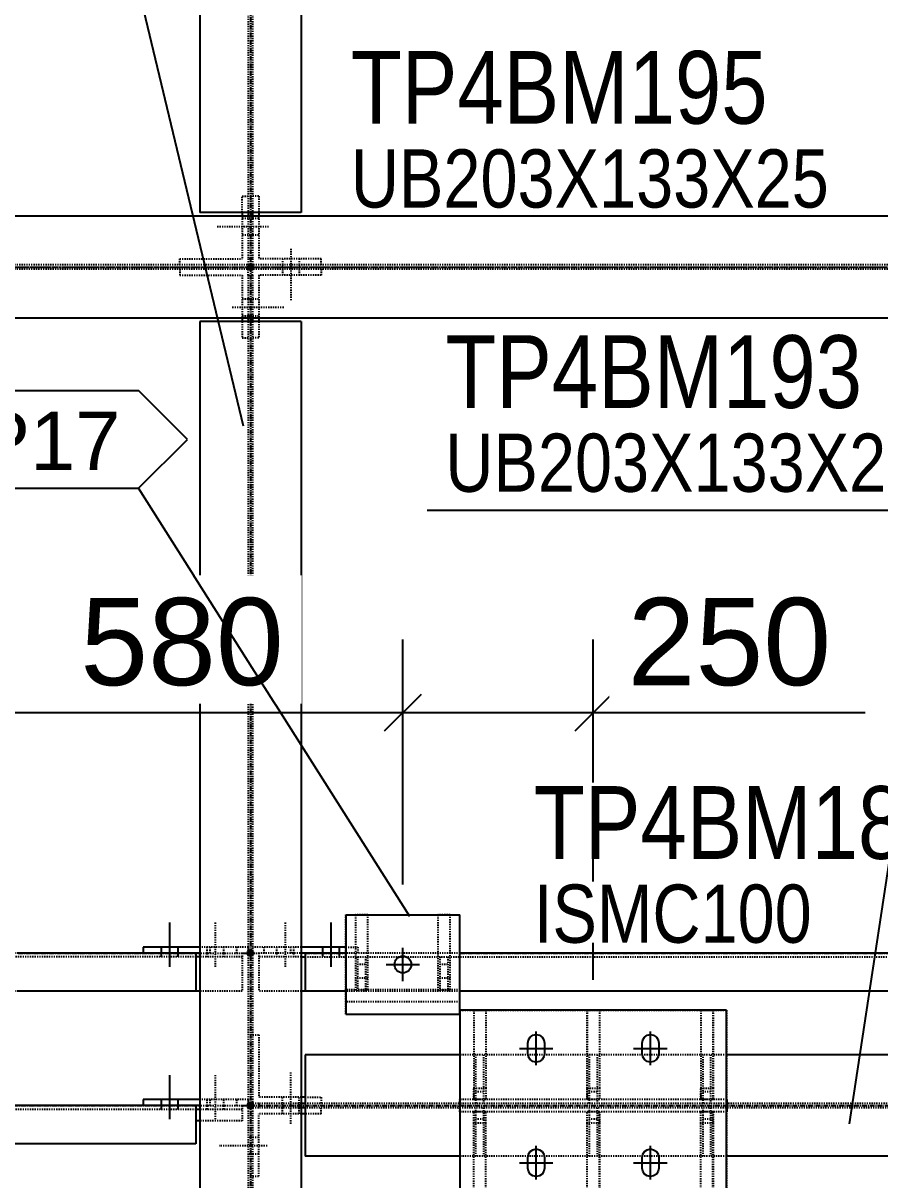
# Model space of a CAD drawing. Header units: millimetres. Extents: x 2102 to 21371, y 12217 to 26594.
# Drawn here: x 17834 to 18958, y 20123 to 21641 of the extents above; entities that cross this region are included whole.
import ezdxf

# ---------------------------------------------------------------- set-up
doc = ezdxf.new("R2010")
doc.units = ezdxf.units.MM
for name, pattern in [('CENTER', [12.7, 7.9375, -1.5875, 1.5875, -1.5875]), ('DXK_LINE_DOT2', [3.9198, 1.9599, -1.9599]), ('DXK_LINE_DOT5', [7.8785, 2.979, -0.9799, 0.9799, -0.9799, 0.9799, -0.9799])]:
    doc.linetypes.add(name, pattern=pattern)
for name, color, linetype in [('1', 7, 'Continuous'), ('2', 7, 'Continuous'), ('4', 7, 'Continuous'), ('6', 7, 'Continuous'), ('7', 7, 'Continuous'), ('8', 7, 'Continuous')]:
    doc.layers.add(name, color=color, linetype=linetype)
doc.styles.add('Arial', font='arial.ttf', dxfattribs={"height": 0.2})
doc.styles.add('Arial Narrow', font='ARIALN.TTF', dxfattribs={"height": 0.2})

# ---------------------------------------------------------------- blocks, each defined once
blk = doc.blocks.new('GridLine-116860372-116906 - 114867')
at = {"layer": '2', "color": 7, "linetype": 'DXK_LINE_DOT5'}
blk.add_line((2535.4, 21320.8), (24512.1, 21320.8), dxfattribs=at)
blk = doc.blocks.new('Part-116860372-114980 - 114867')
at = {"layer": '1', "color": 6, "linetype": 'DXK_LINE_DOT2'}
for p, q in [((23601.4, 21324.4), (20549.8, 21324.4)), ((23601.4, 21317.3), (20549.8, 21317.3))]:
    blk.add_line(p, q, dxfattribs=at)
at = {"layer": '2', "color": 2, "linetype": 'Continuous'}
for p, q in [((23601.4, 21404.1), (20549.8, 21404.1)), ((20549.8, 21237.6), (23601.4, 21237.6))]:
    blk.add_line(p, q, dxfattribs=at)
at = {"layer": '4', "color": 4, "linetype": 'CENTER'}
blk.add_line((20200.6, 21320.8), (23950.6, 21320.8), dxfattribs=at)
blk = doc.blocks.new('Part-116860372-115052 - 114867')
at = {"layer": '4', "linetype": 'Continuous'}
for points in [[(21450.6, 19940.8, -1), (21450.6, 19950.8, -1)], [(22700.6, 19940.8, -1), (22700.6, 19950.8, -1)]]:
    blk.add_hatch(color=4, dxfattribs=at).paths.add_polyline_path(points)
at = {"layer": '1', "color": 6, "linetype": 'DXK_LINE_DOT2'}
for p, q in [((22231.7, 20029.1), (21794.2, 20029.1)), ((21464.1, 19949.4), (21464.1, 19942.3)), ((21533.8, 19949.4), (21464.1, 19949.4)), ((21533.8, 19942.3), (21464.1, 19942.3)), ((22231.7, 19949.4), (21540.1, 19949.4)), ((22611.1, 19942.3), (21540.1, 19942.3)), ((22687, 19949.4), (22231.7, 19949.4)), ((22687, 19942.3), (22617.3, 19942.3)), ((22687, 19949.4), (22687, 19942.3)), ((22231.7, 19862.6), (21794.2, 19862.6))]:
    blk.add_line(p, q, dxfattribs=at)
at = {"layer": '2', "color": 2, "linetype": 'Continuous'}
for p, q in [((21540.1, 20029.1), (21540.1, 19862.6)), ((21794.2, 20029.1), (21540.1, 20029.1)), ((22611.1, 20029.1), (22231.7, 20029.1)), ((22611.1, 20029.1), (22611.1, 19862.6)), ((21540.1, 19949.4), (21533.8, 19949.4)), ((21540.1, 19942.3), (21533.8, 19942.3)), ((22617.3, 19949.4), (22611.1, 19949.4)), ((22617.3, 19942.3), (22611.1, 19942.3)), ((21794.2, 19862.6), (21540.1, 19862.6)), ((22611.1, 19862.6), (22231.7, 19862.6))]:
    blk.add_line(p, q, dxfattribs=at)
at = {"layer": '4', "color": 4, "linetype": 'CENTER'}
blk.add_line((21450.6, 19945.8), (22700.6, 19945.8), dxfattribs=at)
at = {"layer": '4', "color": 4, "linetype": 'Continuous'}
for centre in [(21450.6, 19945.8), (22700.6, 19945.8)]:
    blk.add_circle(centre, 5, dxfattribs=at)
blk = doc.blocks.new('Part-116860372-115046 - 114867')
at = {"layer": '4', "linetype": 'Continuous'}
for points in [[(20200.6, 19940.8, -1), (20200.6, 19950.8, -1)], [(21450.6, 19940.8, -1), (21450.6, 19950.8, -1)]]:
    blk.add_hatch(color=4, dxfattribs=at).paths.add_polyline_path(points)
at = {"layer": '1', "color": 6, "linetype": 'DXK_LINE_DOT2'}
for p, q in [((20363.1, 19945.8), (20216.8, 19945.8)), ((20216.8, 19945.8), (20216.8, 19883.3)), ((20356.8, 19939.6), (20216.8, 19939.6)), ((21361.1, 19939.6), (20363.1, 19939.6)), ((21361.1, 19945.8), (21437, 19945.8)), ((21437, 19939.6), (21367.3, 19939.6)), ((21437, 19945.8), (21437, 19920.8)), ((21361.1, 19920.8), (21361.1, 19883.3)), ((21437, 19920.8), (21367.3, 19920.8)), ((20356.8, 19883.3), (20216.8, 19883.3)), ((21361.1, 19883.3), (21361.1, 19883.3))]:
    blk.add_line(p, q, dxfattribs=at)
at = {"layer": '2', "color": 2, "linetype": 'Continuous'}
for p, q in [((20363.1, 19939.6), (20356.8, 19939.6)), ((21361.1, 19945.8), (20363.1, 19945.8)), ((20363.1, 19945.8), (20363.1, 19883.3)), ((21361.1, 19945.8), (21361.1, 19883.3)), ((21367.3, 19939.6), (21361.1, 19939.6)), ((21367.3, 19920.8), (21361.1, 19920.8)), ((21361.1, 19883.3), (20356.8, 19883.3))]:
    blk.add_line(p, q, dxfattribs=at)
at = {"layer": '4', "color": 4, "linetype": 'CENTER'}
for p, q in [((20200.6, 19945.8), (20216.8, 19945.8)), ((20363.1, 19945.8), (21361.1, 19945.8)), ((21437, 19945.8), (21450.6, 19945.8))]:
    blk.add_line(p, q, dxfattribs=at)
at = {"layer": '4', "color": 4, "linetype": 'Continuous'}
for centre in [(20200.6, 19945.8), (21450.6, 19945.8)]:
    blk.add_circle(centre, 5, dxfattribs=at)
blk = doc.blocks.new('Part-116860372-114977 - 114867')
at = {"layer": '4', "linetype": 'Continuous'}
blk.add_hatch(color=4, dxfattribs=at).paths.add_polyline_path([(21450.6, 21315.8, -1), (21450.6, 21325.8, -1)])
at = {"layer": '1', "color": 6, "linetype": 'DXK_LINE_DOT2'}
for p, q in [((21447, 24981.3), (21447, 21410.3)), ((21454.1, 24981.3), (21454.1, 21410.3)), ((21447, 21404.1), (21447, 21334.4)), ((21454.1, 21404.1), (21454.1, 21334.4)), ((21454.1, 21334.4), (21447, 21334.4))]:
    blk.add_line(p, q, dxfattribs=at)
at = {"layer": '2', "color": 2, "linetype": 'Continuous'}
for p, q in [((21367.3, 24981.3), (21367.3, 21410.3)), ((21533.8, 24981.3), (21533.8, 21410.3)), ((21533.8, 21410.3), (21367.3, 21410.3)), ((21447, 21410.3), (21447, 21404.1)), ((21454.1, 21410.3), (21454.1, 21404.1))]:
    blk.add_line(p, q, dxfattribs=at)
at = {"layer": '4', "color": 4, "linetype": 'CENTER'}
blk.add_line((21450.6, 25070.8), (21450.6, 21320.8), dxfattribs=at)
at = {"layer": '4', "color": 4, "linetype": 'Continuous'}
blk.add_circle((21450.6, 21320.8), 5, dxfattribs=at)
blk = doc.blocks.new('Part-116860372-115370 - 114867')
at = {"layer": '1', "color": 6, "linetype": 'DXK_LINE_DOT2'}
for p, q in [((21464.1, 21436.9), (21454.1, 21436.9)), ((21464.1, 21436.9), (21464.1, 21410.3)), ((21454.1, 21410.3), (21454.1, 21404.1)), ((21464.1, 21404.1), (21464.1, 21334.4)), ((21454.1, 21334.4), (21454.1, 21324.4)), ((21566.6, 21334.4), (21464.1, 21334.4)), ((21566.6, 21324.4), (21566.6, 21334.4))]:
    blk.add_line(p, q, dxfattribs=at)
at = {"layer": '2', "color": 2, "linetype": 'Continuous'}
blk.add_line((21464.1, 21410.3), (21464.1, 21404.1), dxfattribs=at)
blk = doc.blocks.new('Part-116860372-115000 - 114867')
at = {"layer": '4', "linetype": 'Continuous'}
blk.add_hatch(color=4, dxfattribs=at).paths.add_polyline_path([(21450.6, 21315.8, -1), (21450.6, 21325.8, -1)])
at = {"layer": '1', "color": 6, "linetype": 'DXK_LINE_DOT2'}
for p, q in [((21447, 21307.3), (21447, 21237.6)), ((21447, 21307.3), (21454.1, 21307.3)), ((21454.1, 21307.3), (21454.1, 21237.6)), ((21447, 21231.3), (21447, 18918.1)), ((21454.1, 21231.3), (21454.1, 18918.1))]:
    blk.add_line(p, q, dxfattribs=at)
at = {"layer": '2', "color": 2, "linetype": 'Continuous'}
for p, q in [((21367.3, 21231.3), (21367.3, 18911.9)), ((21533.8, 21231.3), (21367.3, 21231.3)), ((21447, 21237.6), (21447, 21231.3)), ((21454.1, 21237.6), (21454.1, 21231.3)), ((21533.8, 21231.3), (21533.8, 18911.9))]:
    blk.add_line(p, q, dxfattribs=at)
at = {"layer": '4', "color": 4, "linetype": 'CENTER'}
blk.add_line((21450.6, 21320.8), (21450.6, 18808.3), dxfattribs=at)
at = {"layer": '4', "color": 4, "linetype": 'Continuous'}
blk.add_circle((21450.6, 21320.8), 5, dxfattribs=at)
blk = doc.blocks.new('Bolt-116860372-115756 - 114867')
at = {"layer": '1', "color": 1, "linetype": 'DXK_LINE_DOT2'}
for p, q in [((21507.9, 20173.3), (21507.9, 20245.8)), ((21494.1, 20195.8), (21494.1, 20205.8)), ((21521.6, 20195.8), (21521.6, 20205.8)), ((21494.1, 20189.6), (21494.1, 20195.8)), ((21521.6, 20189.6), (21521.6, 20195.8))]:
    blk.add_line(p, q, dxfattribs=at)
at = {"layer": '2', "color": 1, "linetype": 'Continuous'}
for p, q in [((21582.9, 20173.3), (21582.9, 20245.8)), ((21569.1, 20195.8), (21569.1, 20205.8)), ((21596.6, 20195.8), (21596.6, 20205.8)), ((21569.1, 20189.6), (21569.1, 20195.8)), ((21596.6, 20189.6), (21596.6, 20195.8))]:
    blk.add_line(p, q, dxfattribs=at)
blk = doc.blocks.new('Part-116860372-115048 - 114867')
at = {"layer": '4', "linetype": 'Continuous'}
for points in [[(20200.6, 20190.8, -1), (20200.6, 20200.8, -1)], [(21450.6, 20190.8, -1), (21450.6, 20200.8, -1)]]:
    blk.add_hatch(color=4, dxfattribs=at).paths.add_polyline_path(points)
at = {"layer": '1', "color": 6, "linetype": 'DXK_LINE_DOT2'}
for p, q in [((20216.8, 20195.8), (20216.8, 20133.3)), ((20363.1, 20195.8), (20216.8, 20195.8)), ((20356.8, 20189.6), (20216.8, 20189.6)), ((21361.1, 20189.6), (20363.1, 20189.6)), ((21069.3, 20195.8), (20881.8, 20195.8)), ((21361.1, 20195.8), (21437, 20195.8)), ((21437, 20189.6), (21367.3, 20189.6)), ((21437, 20195.8), (21437, 20133.3)), ((20356.8, 20133.3), (20216.8, 20133.3)), ((21069.3, 20133.3), (20881.8, 20133.3)), ((21437, 20133.3), (21361.1, 20133.3))]:
    blk.add_line(p, q, dxfattribs=at)
at = {"layer": '2', "color": 2, "linetype": 'Continuous'}
for p, q in [((20363.1, 20189.6), (20356.8, 20189.6)), ((20881.8, 20195.8), (20363.1, 20195.8)), ((20363.1, 20133.3), (20363.1, 20195.8)), ((21361.1, 20195.8), (21069.3, 20195.8)), ((21361.1, 20195.8), (21361.1, 20133.3)), ((21367.3, 20189.6), (21361.1, 20189.6)), ((20881.8, 20133.3), (20356.8, 20133.3)), ((21367.3, 20133.3), (21069.3, 20133.3))]:
    blk.add_line(p, q, dxfattribs=at)
at = {"layer": '4', "color": 4, "linetype": 'CENTER'}
for p, q in [((20200.6, 20195.8), (20216.8, 20195.8)), ((20363.1, 20195.8), (20881.8, 20195.8)), ((21069.3, 20195.8), (21361.1, 20195.8)), ((21437, 20195.8), (21450.6, 20195.8))]:
    blk.add_line(p, q, dxfattribs=at)
at = {"layer": '4', "color": 4, "linetype": 'Continuous'}
for centre in [(20200.6, 20195.8), (21450.6, 20195.8)]:
    blk.add_circle(centre, 5, dxfattribs=at)
blk = doc.blocks.new('Part-116860372-115049 - 114867')
at = {"layer": '4', "linetype": 'Continuous'}
for points in [[(21450.6, 20190.8, -1), (21450.6, 20200.8, -1)], [(22700.6, 20190.8, -1), (22700.6, 20200.8, -1)]]:
    blk.add_hatch(color=4, dxfattribs=at).paths.add_polyline_path(points)
at = {"layer": '1', "color": 6, "linetype": 'DXK_LINE_DOT2'}
for p, q in [((21464.1, 20195.8), (21464.1, 20133.3)), ((21540.1, 20195.8), (21464.1, 20195.8)), ((21533.8, 20189.6), (21464.1, 20189.6)), ((21540.1, 20189.6), (22611.1, 20189.6)), ((21794.3, 20195.8), (21606.8, 20195.8)), ((22687, 20195.8), (22611.1, 20195.8)), ((22687, 20189.6), (22617.3, 20189.6)), ((22687, 20133.3), (22687, 20195.8)), ((21533.8, 20133.3), (21464.1, 20133.3)), ((21794.3, 20133.3), (21606.8, 20133.3)), ((22687, 20133.3), (22617.3, 20133.3))]:
    blk.add_line(p, q, dxfattribs=at)
at = {"layer": '2', "color": 2, "linetype": 'Continuous'}
for p, q in [((21533.8, 20189.6), (21540.1, 20189.6)), ((21606.8, 20195.8), (21540.1, 20195.8)), ((21540.1, 20195.8), (21540.1, 20133.3)), ((22611.1, 20195.8), (21794.3, 20195.8)), ((22611.1, 20195.8), (22611.1, 20133.3)), ((22617.3, 20189.6), (22611.1, 20189.6)), ((21606.8, 20133.3), (21533.8, 20133.3)), ((22617.3, 20133.3), (21794.3, 20133.3))]:
    blk.add_line(p, q, dxfattribs=at)
at = {"layer": '4', "color": 4, "linetype": 'CENTER'}
for p, q in [((21450.6, 20195.8), (21464.1, 20195.8)), ((21540.1, 20195.8), (21606.8, 20195.8)), ((21794.3, 20195.8), (22611.1, 20195.8)), ((22687, 20195.8), (22700.6, 20195.8))]:
    blk.add_line(p, q, dxfattribs=at)
at = {"layer": '4', "color": 4, "linetype": 'Continuous'}
for centre in [(21450.6, 20195.8), (22700.6, 20195.8)]:
    blk.add_circle(centre, 5, dxfattribs=at)
blk = doc.blocks.new('Part-116860372-115428 - 114867')
at = {"layer": '1', "color": 6, "linetype": 'DXK_LINE_DOT2'}
for p, q in [((21464.1, 19942.3), (21454.1, 19942.3)), ((21540.1, 19942.3), (21533.8, 19942.3)), ((21566.6, 19932.3), (21566.6, 19942.3)), ((21464.1, 19829.8), (21464.1, 19932.3)), ((21533.8, 19932.3), (21464.1, 19932.3)), ((21566.6, 19932.3), (21540.1, 19932.3)), ((21454.1, 19829.8), (21464.1, 19829.8))]:
    blk.add_line(p, q, dxfattribs=at)
at = {"layer": '2', "color": 2, "linetype": 'Continuous'}
blk.add_line((21540.1, 19932.3), (21533.8, 19932.3), dxfattribs=at)
blk = doc.blocks.new('Part-116860372-116458 - 114867')
at = {"layer": '1', "color": 6, "linetype": 'DXK_LINE_DOT2'}
for p, q in [((22003, 19974.5), (22003, 20102.1)), ((22003, 20102.1), (22003, 20102.1)), ((22003, 20102.1), (22003, 19974.5)), ((22003, 20102.1), (22023, 20102.1)), ((22023, 20102.1), (22023, 19974.5)), ((22023, 20102.1), (22023, 19974.5)), ((22003, 19955.8), (22003, 19974.5)), ((22003, 19974.5), (22003, 19955.8)), ((22003, 19974.5), (22023, 19974.5)), ((22023, 19974.5), (22023, 19955.8)), ((22023, 19974.5), (22023, 19955.8)), ((22003, 19955.8), (22003, 19955.8)), ((22023, 19955.8), (22003, 19955.8))]:
    blk.add_line(p, q, dxfattribs=at)
blk = doc.blocks.new('Bolt-116860372-115762 - 114867')
at = {"layer": '1', "color": 1, "linetype": 'DXK_LINE_DOT2'}
for p, q in [((21393.3, 20173.3), (21393.3, 20245.8)), ((21379.5, 20195.8), (21379.5, 20205.8)), ((21407, 20195.8), (21407, 20205.8)), ((21379.5, 20189.6), (21379.5, 20195.8)), ((21407, 20189.6), (21407, 20195.8))]:
    blk.add_line(p, q, dxfattribs=at)
at = {"layer": '2', "color": 1, "linetype": 'Continuous'}
for p, q in [((21318.3, 20173.3), (21318.3, 20245.8)), ((21304.5, 20195.8), (21304.5, 20205.8)), ((21332, 20195.8), (21332, 20205.8)), ((21304.5, 20189.6), (21304.5, 20195.8)), ((21332, 20189.6), (21332, 20195.8))]:
    blk.add_line(p, q, dxfattribs=at)
blk = doc.blocks.new('Bolt-116860372-115764 - 114867')
at = {"layer": '1', "color": 1, "linetype": 'DXK_LINE_DOT2'}
for p, q in [((21393.3, 19923.3), (21393.3, 19995.8)), ((21379.5, 19945.8), (21379.5, 19955.8)), ((21407, 19945.8), (21407, 19955.8)), ((21379.5, 19939.6), (21379.5, 19945.8)), ((21407, 19939.6), (21407, 19945.8))]:
    blk.add_line(p, q, dxfattribs=at)
at = {"layer": '2', "color": 1, "linetype": 'Continuous'}
for p, q in [((21318.3, 19923.3), (21318.3, 19995.8)), ((21304.5, 19945.8), (21304.5, 19955.8)), ((21332, 19945.8), (21332, 19955.8)), ((21304.5, 19939.6), (21304.5, 19945.8)), ((21332, 19939.6), (21332, 19945.8))]:
    blk.add_line(p, q, dxfattribs=at)
blk = doc.blocks.new('Part-116860372-116721 - 114867')
at = {"layer": '1', "color": 6, "linetype": 'DXK_LINE_DOT2'}
for p, q in [((21606.8, 20115.8), (21606.8, 20135.8)), ((21794.3, 20135.8), (21606.8, 20135.8)), ((21794.3, 20115.8), (21794.3, 20135.8)), ((21794.3, 20115.8), (21606.8, 20115.8))]:
    blk.add_line(p, q, dxfattribs=at)
blk = doc.blocks.new('Part-116860372-115365 - 114867')
at = {"layer": '1', "color": 6, "linetype": 'DXK_LINE_DOT2'}
for p, q in [((21454.1, 21307.3), (21454.1, 21317.3)), ((21566.6, 21307.3), (21464.1, 21307.3)), ((21464.1, 21307.3), (21464.1, 21237.6)), ((21566.6, 21317.3), (21566.6, 21307.3)), ((21454.1, 21231.3), (21454.1, 21237.6)), ((21464.1, 21231.3), (21464.1, 21204.8)), ((21464.1, 21204.8), (21454.1, 21204.8))]:
    blk.add_line(p, q, dxfattribs=at)
at = {"layer": '2', "color": 2, "linetype": 'Continuous'}
blk.add_line((21464.1, 21237.6), (21464.1, 21231.3), dxfattribs=at)
blk = doc.blocks.new('Part-116860372-115366 - 114867')
at = {"layer": '1', "color": 6, "linetype": 'DXK_LINE_DOT2'}
for p, q in [((21334.5, 21317.3), (21334.5, 21307.3)), ((21334.5, 21307.3), (21437, 21307.3)), ((21437, 21307.3), (21437, 21237.6)), ((21447, 21307.3), (21447, 21317.3)), ((21437, 21231.3), (21437, 21204.8)), ((21447, 21231.3), (21447, 21237.6)), ((21437, 21204.8), (21447, 21204.8))]:
    blk.add_line(p, q, dxfattribs=at)
at = {"layer": '2', "color": 2, "linetype": 'Continuous'}
blk.add_line((21437, 21237.6), (21437, 21231.3), dxfattribs=at)
blk = doc.blocks.new('Bolt-116860372-115367 - 114867')
at = {"layer": '1', "color": 1, "linetype": 'DXK_LINE_DOT2'}
for p, q in [((21437, 21268.5), (21447, 21268.5)), ((21447, 21268.5), (21454.1, 21268.5)), ((21454.1, 21268.5), (21464.1, 21268.5)), ((21420.8, 21254.8), (21505.8, 21254.8)), ((21437, 21241), (21447, 21241)), ((21447, 21241), (21454.1, 21241)), ((21454.1, 21241), (21464.1, 21241))]:
    blk.add_line(p, q, dxfattribs=at)
blk = doc.blocks.new('Part-116860372-115369 - 114867')
at = {"layer": '1', "color": 6, "linetype": 'DXK_LINE_DOT2'}
for p, q in [((21437, 21410.3), (21437, 21436.9)), ((21437, 21436.9), (21447, 21436.9)), ((21437, 21404.1), (21437, 21334.4)), ((21447, 21410.3), (21447, 21404.1)), ((21334.5, 21324.4), (21334.5, 21334.4)), ((21334.5, 21334.4), (21437, 21334.4)), ((21447, 21334.4), (21447, 21324.4))]:
    blk.add_line(p, q, dxfattribs=at)
at = {"layer": '2', "color": 2, "linetype": 'Continuous'}
blk.add_line((21437, 21410.3), (21437, 21404.1), dxfattribs=at)
blk = doc.blocks.new('Bolt-116860372-115371 - 114867')
at = {"layer": '1', "color": 1, "linetype": 'DXK_LINE_DOT2'}
for p, q in [((21447, 21400.6), (21437, 21400.6)), ((21454.1, 21400.6), (21447, 21400.6)), ((21464.1, 21400.6), (21454.1, 21400.6)), ((21480.4, 21386.9), (21395.4, 21386.9)), ((21447, 21373.1), (21437, 21373.1)), ((21454.1, 21373.1), (21447, 21373.1)), ((21464.1, 21373.1), (21454.1, 21373.1))]:
    blk.add_line(p, q, dxfattribs=at)
blk = doc.blocks.new('Bolt-116860372-115383 - 114867')
at = {"layer": '1', "color": 1, "linetype": 'DXK_LINE_DOT2'}
for p, q in [((21516.6, 21350.6), (21516.6, 21265.6)), ((21502.9, 21334.4), (21502.9, 21324.4)), ((21502.9, 21324.4), (21502.9, 21317.3)), ((21530.4, 21334.4), (21530.4, 21324.4)), ((21530.4, 21324.4), (21530.4, 21317.3)), ((21502.9, 21317.3), (21502.9, 21307.3)), ((21530.4, 21317.3), (21530.4, 21307.3))]:
    blk.add_line(p, q, dxfattribs=at)
blk = doc.blocks.new('Part-116860372-115427 - 114867')
at = {"layer": '1', "color": 6, "linetype": 'DXK_LINE_DOT2'}
for p, q in [((21454.1, 20061.9), (21464.1, 20061.9)), ((21464.1, 20061.9), (21464.1, 19959.4)), ((21533.8, 19959.4), (21464.1, 19959.4)), ((21540.1, 19959.4), (21566.6, 19959.4)), ((21566.6, 19959.4), (21566.6, 19949.4)), ((21464.1, 19949.4), (21454.1, 19949.4)), ((21540.1, 19949.4), (21533.8, 19949.4))]:
    blk.add_line(p, q, dxfattribs=at)
at = {"layer": '2', "color": 2, "linetype": 'Continuous'}
blk.add_line((21540.1, 19959.4), (21533.8, 19959.4), dxfattribs=at)
blk = doc.blocks.new('Bolt-116860372-115429 - 114867')
at = {"layer": '1', "color": 1, "linetype": 'DXK_LINE_DOT2'}
for p, q in [((21516.6, 19916), (21516.6, 20001)), ((21502.9, 19949.4), (21502.9, 19959.4)), ((21530.4, 19949.4), (21530.4, 19959.4)), ((21502.9, 19942.3), (21502.9, 19949.4)), ((21502.9, 19932.3), (21502.9, 19942.3)), ((21530.4, 19942.3), (21530.4, 19949.4)), ((21530.4, 19932.3), (21530.4, 19942.3))]:
    blk.add_line(p, q, dxfattribs=at)
blk = doc.blocks.new('Bolt-116860372-115431 - 114867')
at = {"layer": '1', "color": 1, "linetype": 'DXK_LINE_DOT2'}
for p, q in [((21478.1, 19879.8), (21399.3, 19879.8)), ((21454.1, 19893.5), (21447, 19893.5)), ((21464.1, 19893.5), (21454.1, 19893.5)), ((21454.1, 19866), (21447, 19866)), ((21464.1, 19866), (21454.1, 19866))]:
    blk.add_line(p, q, dxfattribs=at)
blk = doc.blocks.new('Part-116860372-116465 - 114867')
at = {"layer": '1', "color": 6, "linetype": 'DXK_LINE_DOT2'}
for p, q in [((21820.5, 19862.6), (21820.5, 19942.3)), ((21833, 19942.3), (21833, 19862.6)), ((21833, 19923.5), (21820.5, 19923.5))]:
    blk.add_line(p, q, dxfattribs=at)
blk = doc.blocks.new('Part-116860372-115755 - 114867')
at = {"layer": '1', "color": 6, "linetype": 'DXK_LINE_DOT2'}
for p, q in [((21533.8, 20205.8), (21454.1, 20205.8)), ((21472.9, 20195.8), (21472.9, 20205.8)), ((21516.6, 20195.8), (21516.6, 20205.8)), ((21606.8, 20205.8), (21626.6, 20205.8)), ((21626.6, 20205.8), (21626.6, 20195.8))]:
    blk.add_line(p, q, dxfattribs=at)
at = {"layer": '2', "color": 2, "linetype": 'Continuous'}
for p, q in [((21606.8, 20205.8), (21533.8, 20205.8)), ((21540.1, 20195.8), (21533.8, 20195.8))]:
    blk.add_line(p, q, dxfattribs=at)
blk = doc.blocks.new('Part-116860372-116455 - 114867')
at = {"layer": '1', "color": 6, "linetype": 'DXK_LINE_DOT2'}
for p, q in [((22189.3, 20102), (22189.3, 19974.6)), ((22189.4, 20102.1), (22209.3, 20102.1)), ((22189.4, 20102), (22189.4, 19974.6)), ((22209.3, 20102.1), (22209.3, 19974.6)), ((22209.4, 20102), (22209.4, 19974.6)), ((22189.3, 19974.6), (22189.3, 19955.8)), ((22189.3, 19974.6), (22209.4, 19974.6)), ((22189.4, 19955.8), (22189.4, 19974.6)), ((22209.3, 19974.6), (22209.3, 19955.8)), ((22209.4, 19974.6), (22209.4, 19955.8)), ((22189.3, 19955.8), (22189.4, 19955.8)), ((22209.4, 19955.8), (22189.3, 19955.8))]:
    blk.add_line(p, q, dxfattribs=at)
at = {"layer": '2', "color": 2, "linetype": 'Continuous'}
for p, q in [((22189.4, 20102.1), (22189.3, 20102.1)), ((22189.3, 20102.1), (22189.3, 20102)), ((22189.3, 20102.1), (22189.4, 20102.1)), ((22189.4, 20102.1), (22189.4, 20102)), ((22189.4, 20102.1), (22209.4, 20102.1)), ((22209.4, 20102.1), (22209.4, 20102))]:
    blk.add_line(p, q, dxfattribs=at)
blk = doc.blocks.new('Bolt-116860372-116463 - 114867')
at = {"layer": '2', "color": 1, "linetype": 'Continuous'}
for p, q in [((21905.5, 20048.3), (21906.5, 20053.6)), ((21906.5, 20053.6), (21909.5, 20058)), ((21909.5, 20058), (21914, 20061)), ((21914, 20061), (21919.2, 20062.1)), ((21919.2, 20012.1), (21919.2, 20067.1)), ((21919.2, 20062.1), (21919.2, 20062.1)), ((21919.2, 20062.1), (21924.5, 20061)), ((21924.5, 20061), (21928.9, 20058)), ((21928.9, 20058), (21931.9, 20053.6)), ((21931.9, 20053.6), (21933, 20048.3)), ((22093, 20048.3), (22094, 20053.6)), ((22094, 20053.6), (22097, 20058)), ((22097, 20058), (22101.5, 20061)), ((22101.5, 20061), (22106.7, 20062.1)), ((22106.7, 20012.1), (22106.7, 20067.1)), ((22106.7, 20062.1), (22106.7, 20062.1)), ((22106.7, 20062.1), (22112, 20061)), ((22112, 20061), (22116.4, 20058)), ((22116.4, 20058), (22119.4, 20053.6)), ((22119.4, 20053.6), (22120.5, 20048.3)), ((21891.7, 20039.6), (21946.7, 20039.6)), ((21905.5, 20030.8), (21905.5, 20048.3)), ((21906.5, 20025.6), (21905.5, 20030.8)), ((21933, 20030.8), (21931.9, 20025.6)), ((21933, 20048.3), (21933, 20030.8)), ((22079.2, 20039.6), (22134.2, 20039.5)), ((22093, 20030.8), (22093, 20048.3)), ((22094, 20025.5), (22093, 20030.8)), ((22120.5, 20030.8), (22119.4, 20025.5)), ((22120.5, 20048.3), (22120.5, 20030.8)), ((21909.5, 20021.1), (21906.5, 20025.6)), ((21914, 20018.1), (21909.5, 20021.1)), ((21919.2, 20017.1), (21914, 20018.1)), ((21924.5, 20018.1), (21919.2, 20017.1)), ((21919.2, 20017.1), (21919.2, 20017.1)), ((21928.9, 20021.1), (21924.5, 20018.1)), ((21931.9, 20025.6), (21928.9, 20021.1)), ((22097, 20021.1), (22094, 20025.5)), ((22101.5, 20018.1), (22097, 20021.1)), ((22106.7, 20017.1), (22101.5, 20018.1)), ((22112, 20018.1), (22106.7, 20017.1)), ((22106.7, 20017.1), (22106.7, 20017.1)), ((22116.4, 20021.1), (22112, 20018.1)), ((22119.4, 20025.5), (22116.4, 20021.1)), ((21919.2, 19824.6), (21919.2, 19879.6)), ((22106.7, 19824.6), (22106.7, 19879.6)), ((21905.5, 19860.8), (21906.5, 19866.1)), ((21905.5, 19843.3), (21905.5, 19860.8)), ((21906.5, 19866.1), (21909.5, 19870.5)), ((21909.5, 19870.5), (21913.9, 19873.5)), ((21913.9, 19873.5), (21919.2, 19874.6)), ((21919.2, 19874.6), (21919.2, 19874.6)), ((21919.2, 19874.6), (21924.5, 19873.5)), ((21924.5, 19873.5), (21928.9, 19870.5)), ((21928.9, 19870.5), (21931.9, 19866.1)), ((21931.9, 19866.1), (21933, 19860.8)), ((21933, 19860.8), (21933, 19843.3)), ((22093, 19860.8), (22094, 19866.1)), ((22093, 19843.3), (22093, 19860.8)), ((22094, 19866.1), (22097, 19870.5)), ((22097, 19870.5), (22101.4, 19873.5)), ((22101.4, 19873.5), (22106.7, 19874.6)), ((22106.7, 19874.6), (22106.7, 19874.6)), ((22106.7, 19874.6), (22112, 19873.5)), ((22112, 19873.5), (22116.4, 19870.5)), ((22116.4, 19870.5), (22119.4, 19866.1)), ((22119.4, 19866.1), (22120.5, 19860.8)), ((22120.5, 19860.8), (22120.5, 19843.3)), ((21891.7, 19852.1), (21946.7, 19852.1)), ((21906.5, 19838.1), (21905.5, 19843.3)), ((21933, 19843.3), (21931.9, 19838.1)), ((22079.2, 19852.1), (22134.2, 19852)), ((22094, 19838), (22093, 19843.3)), ((22120.5, 19843.3), (22119.4, 19838)), ((21909.5, 19833.6), (21906.5, 19838.1)), ((21913.9, 19830.6), (21909.5, 19833.6)), ((21919.2, 19829.6), (21913.9, 19830.6)), ((21924.5, 19830.6), (21919.2, 19829.6)), ((21919.2, 19829.6), (21919.2, 19829.6)), ((21928.9, 19833.6), (21924.5, 19830.6)), ((21931.9, 19838.1), (21928.9, 19833.6)), ((22097, 19833.6), (22094, 19838)), ((22101.4, 19830.6), (22097, 19833.6)), ((22106.7, 19829.6), (22101.4, 19830.6)), ((22112, 19830.6), (22106.7, 19829.6)), ((22106.7, 19829.6), (22106.7, 19829.6)), ((22116.4, 19833.6), (22112, 19830.6)), ((22119.4, 19838), (22116.4, 19833.6))]:
    blk.add_line(p, q, dxfattribs=at)
blk = doc.blocks.new('Part-116860372-116457 - 114867')
at = {"layer": '1', "color": 6, "linetype": 'DXK_LINE_DOT2'}
for p, q in [((21816.8, 20102.1), (21816.8, 19974.6)), ((21816.9, 20102.1), (21816.9, 19974.6)), ((21816.9, 20102.1), (21836.8, 20102.1)), ((21836.8, 20102.1), (21836.8, 19974.6)), ((21836.9, 20102.1), (21836.9, 19974.6)), ((21816.8, 19974.6), (21816.8, 19955.8)), ((21816.8, 19974.6), (21836.9, 19974.6)), ((21816.9, 19955.8), (21816.9, 19974.6)), ((21836.8, 19974.6), (21836.8, 19955.8)), ((21836.9, 19974.6), (21836.9, 19955.8)), ((21816.8, 19955.8), (21816.9, 19955.8)), ((21836.9, 19955.8), (21816.8, 19955.8))]:
    blk.add_line(p, q, dxfattribs=at)
at = {"layer": '2', "color": 2, "linetype": 'Continuous'}
for p, q in [((21816.9, 20102.1), (21816.8, 20102.1)), ((21816.8, 20102.1), (21816.8, 20102.1)), ((21816.8, 20102.1), (21816.9, 20102.1)), ((21816.9, 20102.1), (21816.9, 20102.1)), ((21816.9, 20102.1), (21836.9, 20102.1)), ((21836.9, 20102.1), (21836.9, 20102.1))]:
    blk.add_line(p, q, dxfattribs=at)
blk = doc.blocks.new('Part-116860372-115763 - 114867')
at = {"layer": '1', "color": 6, "linetype": 'DXK_LINE_DOT2'}
for p, q in [((21447, 19955.8), (21367.3, 19955.8)), ((21384.5, 19945.8), (21384.5, 19955.8)), ((21428.3, 19945.8), (21428.3, 19955.8)), ((21447, 19955.8), (21447, 19945.8))]:
    blk.add_line(p, q, dxfattribs=at)
at = {"layer": '2', "color": 2, "linetype": 'Continuous'}
for p, q in [((21367.3, 19955.8), (21274.5, 19955.8)), ((21274.5, 19955.8), (21274.5, 19945.8)), ((21367.3, 19945.8), (21361.1, 19945.8))]:
    blk.add_line(p, q, dxfattribs=at)
blk = doc.blocks.new('Part-116860372-115761 - 114867')
at = {"layer": '1', "color": 6, "linetype": 'DXK_LINE_DOT2'}
for p, q in [((21447, 20205.8), (21367.3, 20205.8)), ((21384.5, 20195.8), (21384.5, 20205.8)), ((21428.3, 20195.8), (21428.3, 20205.8)), ((21447, 20205.8), (21447, 20195.8))]:
    blk.add_line(p, q, dxfattribs=at)
at = {"layer": '2', "color": 2, "linetype": 'Continuous'}
for p, q in [((21367.3, 20205.8), (21274.5, 20205.8)), ((21274.5, 20205.8), (21274.5, 20195.8)), ((21367.3, 20195.8), (21361.1, 20195.8))]:
    blk.add_line(p, q, dxfattribs=at)
blk = doc.blocks.new('Part-116860372-116454 - 114867')
at = {"layer": '1', "color": 6, "linetype": 'DXK_LINE_DOT2'}
for p, q in [((21794.3, 19935.8), (21794.3, 19955.8)), ((21794.3, 19935.8), (21794.3, 19955.8)), ((21794.3, 19955.8), (21794.3, 19955.8)), ((22231.7, 19955.8), (21794.3, 19955.8)), ((22231.8, 19935.8), (22231.8, 19955.8)), ((21794.3, 19935.8), (21794.3, 19935.8)), ((22231.7, 19935.8), (21794.3, 19935.8))]:
    blk.add_line(p, q, dxfattribs=at)
at = {"layer": '2', "color": 2, "linetype": 'Continuous'}
for p, q in [((22231.7, 19955.8), (22231.8, 19955.8)), ((22231.8, 19955.8), (22231.8, 19935.8)), ((22231.8, 19935.8), (22231.7, 19935.8))]:
    blk.add_line(p, q, dxfattribs=at)
blk = doc.blocks.new('Part-116860372-116456 - 114867')
at = {"layer": '2', "color": 2, "linetype": 'Continuous'}
for p, q in [((21794.2, 20102.1), (21794.2, 19789.6)), ((22231.7, 20102), (21794.2, 20102.1)), ((22231.7, 19789.5), (22231.7, 20102)), ((21794.2, 19789.6), (22231.7, 19789.5))]:
    blk.add_line(p, q, dxfattribs=at)
blk = doc.blocks.new('Part-116860372-116459 - 114867')
at = {"layer": '1', "color": 6, "linetype": 'DXK_LINE_DOT2'}
for p, q in [((21794.2, 20102.1), (21794.2, 19789.6)), ((21794.2, 20102.1), (22231.7, 20102)), ((22231.7, 20102), (22231.7, 19789.5)), ((21794.2, 19789.6), (22231.7, 19789.5))]:
    blk.add_line(p, q, dxfattribs=at)
blk = doc.blocks.new('Part-116860372-116460 - 114867')
at = {"layer": '1', "color": 6, "linetype": 'DXK_LINE_DOT2'}
for p, q in [((22209.4, 19935.8), (22189.3, 19935.8)), ((22189.3, 19917), (22189.3, 19935.8)), ((22189.4, 19917), (22189.4, 19935.8)), ((22209.3, 19917), (22209.3, 19935.8)), ((22209.3, 19935.8), (22209.4, 19935.8)), ((22209.4, 19935.8), (22209.4, 19917)), ((22209.4, 19917), (22189.3, 19917)), ((22189.3, 19789.5), (22189.3, 19917)), ((22189.4, 19789.5), (22189.4, 19917)), ((22209.3, 19789.5), (22209.3, 19917)), ((22209.4, 19917), (22209.4, 19789.5)), ((22209.3, 19789.5), (22209.4, 19789.5))]:
    blk.add_line(p, q, dxfattribs=at)
at = {"layer": '2', "color": 2, "linetype": 'Continuous'}
blk.add_line((22209.4, 19789.5), (22189.3, 19789.5), dxfattribs=at)
blk = doc.blocks.new('Part-116860372-116461 - 114867')
at = {"layer": '1', "color": 6, "linetype": 'DXK_LINE_DOT2'}
for p, q in [((21836.9, 19935.8), (21816.8, 19935.8)), ((21816.8, 19917), (21816.8, 19935.8)), ((21816.9, 19917), (21816.9, 19935.8)), ((21836.8, 19917), (21836.8, 19935.8)), ((21836.8, 19935.8), (21836.9, 19935.8)), ((21836.9, 19917), (21836.9, 19935.8)), ((21836.9, 19917), (21816.8, 19917)), ((21816.8, 19789.6), (21816.8, 19917)), ((21816.9, 19789.6), (21816.9, 19917)), ((21836.8, 19789.5), (21836.8, 19917)), ((21836.9, 19789.6), (21836.9, 19917)), ((21836.8, 19789.5), (21836.9, 19789.5))]:
    blk.add_line(p, q, dxfattribs=at)
at = {"layer": '2', "color": 2, "linetype": 'Continuous'}
for p, q in [((21816.8, 19789.5), (21816.8, 19789.6)), ((21836.9, 19789.5), (21816.8, 19789.5)), ((21816.9, 19789.5), (21816.9, 19789.6)), ((21836.9, 19789.5), (21836.9, 19789.6))]:
    blk.add_line(p, q, dxfattribs=at)
blk = doc.blocks.new('Part-116860372-116462 - 114867')
at = {"layer": '1', "color": 6, "linetype": 'DXK_LINE_DOT2'}
for p, q in [((22023, 19935.8), (22003, 19935.8)), ((22003, 19917.1), (22003, 19935.8)), ((22003, 19917.1), (22003, 19935.8)), ((22023, 19935.8), (22023, 19917.1)), ((22023, 19917.1), (22023, 19935.8)), ((22023, 19935.8), (22023, 19935.8)), ((22023, 19917.1), (22003, 19917.1)), ((22003, 19789.6), (22003, 19917.1)), ((22003, 19789.6), (22003, 19917.1)), ((22023, 19917.1), (22023, 19789.6)), ((22023, 19789.6), (22023, 19917.1)), ((22023, 19789.6), (22003, 19789.6)), ((22023, 19789.6), (22023, 19789.6))]:
    blk.add_line(p, q, dxfattribs=at)
blk = doc.blocks.new('Part-116860372-116466 - 114867')
at = {"layer": '1', "color": 6, "linetype": 'DXK_LINE_DOT2'}
for p, q in [((21820.5, 19949.4), (21820.5, 20029.1)), ((21833, 20029.1), (21833, 19949.4)), ((21833, 19968.1), (21820.5, 19968.1))]:
    blk.add_line(p, q, dxfattribs=at)
blk = doc.blocks.new('Part-116860372-116467 - 114867')
at = {"layer": '1', "color": 6, "linetype": 'DXK_LINE_DOT2'}
for p, q in [((22006.7, 19862.6), (22006.7, 19942.3)), ((22019.2, 19942.3), (22019.2, 19862.6)), ((22019.2, 19923.5), (22006.7, 19923.5))]:
    blk.add_line(p, q, dxfattribs=at)
blk = doc.blocks.new('Part-116860372-116468 - 114867')
at = {"layer": '1', "color": 6, "linetype": 'DXK_LINE_DOT2'}
for p, q in [((22006.7, 19949.4), (22006.7, 20029.1)), ((22019.2, 20029.1), (22019.2, 19949.4)), ((22019.2, 19968.1), (22006.7, 19968.1))]:
    blk.add_line(p, q, dxfattribs=at)
blk = doc.blocks.new('Part-116860372-116469 - 114867')
at = {"layer": '1', "color": 6, "linetype": 'DXK_LINE_DOT2'}
for p, q in [((22193, 19862.6), (22193, 19942.3)), ((22205.5, 19942.3), (22205.5, 19862.6)), ((22205.5, 19923.5), (22193, 19923.5))]:
    blk.add_line(p, q, dxfattribs=at)
blk = doc.blocks.new('Part-116860372-116470 - 114867')
at = {"layer": '1', "color": 6, "linetype": 'DXK_LINE_DOT2'}
for p, q in [((22193, 19949.4), (22193, 20029.1)), ((22205.5, 20029.1), (22205.5, 19949.4)), ((22205.5, 19968.1), (22193, 19968.1))]:
    blk.add_line(p, q, dxfattribs=at)
blk = doc.blocks.new('Part-116860372-116722 - 114867')
at = {"layer": '2', "color": 2, "linetype": 'Continuous'}
for p, q in [((21606.8, 20258.3), (21794.3, 20258.3)), ((21606.8, 20258.3), (21606.8, 20095.8)), ((21794.3, 20095.8), (21794.3, 20258.3)), ((21606.8, 20095.8), (21794.3, 20095.8))]:
    blk.add_line(p, q, dxfattribs=at)
blk = doc.blocks.new('Part-116860372-116723 - 114867')
at = {"layer": '1', "color": 6, "linetype": 'DXK_LINE_DOT2'}
for p, q in [((21606.8, 20135.8), (21606.8, 20258.3)), ((21606.8, 20258.3), (21794.3, 20258.3)), ((21794.3, 20135.8), (21794.3, 20258.3)), ((21606.8, 20095.8), (21606.8, 20115.8)), ((21794.3, 20095.8), (21794.3, 20115.8)), ((21606.8, 20095.8), (21794.3, 20095.8))]:
    blk.add_line(p, q, dxfattribs=at)
blk = doc.blocks.new('Part-116860372-116724 - 114867')
at = {"layer": '1', "color": 6, "linetype": 'DXK_LINE_DOT2'}
for p, q in [((21623.1, 20258.3), (21623.1, 20135.8)), ((21643.1, 20258.3), (21623.1, 20258.3)), ((21643.1, 20135.8), (21643.1, 20258.3)), ((21643.1, 20154.6), (21623.1, 20154.6)), ((21623.1, 20135.8), (21643.1, 20135.8))]:
    blk.add_line(p, q, dxfattribs=at)
blk = doc.blocks.new('Part-116860372-116725 - 114867')
at = {"layer": '1', "color": 6, "linetype": 'DXK_LINE_DOT2'}
for p, q in [((21758.1, 20258.3), (21758.1, 20135.8)), ((21778.1, 20258.3), (21758.1, 20258.3)), ((21778.1, 20135.8), (21778.1, 20258.3)), ((21778.1, 20154.6), (21758.1, 20154.6)), ((21758.1, 20135.8), (21778.1, 20135.8))]:
    blk.add_line(p, q, dxfattribs=at)
blk = doc.blocks.new('Bolt-116860372-116726 - 114867')
at = {"layer": '2', "color": 1, "linetype": 'Continuous'}
for p, q in [((21700.6, 20149.6), (21700.6, 20204.6)), ((21673.1, 20177.1), (21728.1, 20177.1))]:
    blk.add_line(p, q, dxfattribs=at)
blk.add_circle((21700.6, 20177.1), 13.7, dxfattribs=at)
blk = doc.blocks.new('Part-116860372-150353 - 114867')
at = {"layer": '1', "color": 6, "linetype": 'DXK_LINE_DOT2'}
for p, q in [((21626.8, 20133.3), (21626.8, 20189.6)), ((21639.3, 20189.6), (21639.3, 20133.3)), ((21639.3, 20177.2), (21626.8, 20177.2))]:
    blk.add_line(p, q, dxfattribs=at)
blk = doc.blocks.new('Part-116860372-150355 - 114867')
at = {"layer": '1', "color": 6, "linetype": 'DXK_LINE_DOT2'}
for p, q in [((21761.8, 20133.3), (21761.8, 20189.6)), ((21774.3, 20189.6), (21774.3, 20133.3)), ((21774.3, 20177.2), (21761.8, 20177.2))]:
    blk.add_line(p, q, dxfattribs=at)
blk = doc.blocks.new('StraightDimension-116860372-126699 - 114867')
at = {"layer": '6', "color": 3, "linetype": 'Continuous'}
for p, q in [((21700.6, 20308.3), (21700.6, 20710.1)), ((22013, 20152.1), (22013, 20710.1)), ((21730.6, 20620.1), (21670.6, 20560.1)), ((21983, 20560.1), (22043, 20620.1)), ((21700.6, 20590.1), (22013, 20590.1)), ((22013, 20590.1), (22459.1, 20590.1)), ((22013, 20590.1), (22459.1, 20590.1))]:
    blk.add_line(p, q, dxfattribs=at)
at = {"color": 0}
blk.add_wipeout([(22432.8, 20605.1), (22432.8, 20815.1), (22039.3, 20815.1), (22039.3, 20605.1)], dxfattribs=at).dxf.layer = '6'
at = {"layer": '6', "color": 7, "style": 'Arial'}
blk.add_text('250', height=143.26, dxfattribs=at).set_placement((22069.3, 20635.1))
blk = doc.blocks.new('StraightDimension-116860372-126700 - 114867')
at = {"layer": '6', "color": 3, "linetype": 'Continuous'}
for p, q in [((20975.6, 20308.3), (20975.6, 20710.1)), ((21700.6, 20308.3), (21700.6, 20710.1)), ((21005.6, 20620.1), (20945.6, 20560.1)), ((21670.6, 20560.1), (21730.6, 20620.1)), ((20975.6, 20590.1), (21700.6, 20590.1))]:
    blk.add_line(p, q, dxfattribs=at)
at = {"color": 0}
blk.add_wipeout([(21534.8, 20605.1), (21534.8, 20815.1), (21141.3, 20815.1), (21141.3, 20605.1)], dxfattribs=at).dxf.layer = '6'
at = {"layer": '6', "color": 7, "style": 'Arial'}
blk.add_text('580', height=143.26, dxfattribs=at).set_placement((21171.3, 20635.1))
blk = doc.blocks.new('Mark-116860372-129985 - 114867')
at = {"layer": '8', "color": 7, "linetype": 'Continuous'}
for p in [(21740.3, 20922.2), (22433.1, 19916.1)]:
    blk.add_line(p, (22586, 20922.2), dxfattribs=at)
at = {"color": 0, "linetype": 'Continuous'}
for points in [[(22455.3, 21089.7), (22455.3, 21214.7), (21770.3, 21214.7), (21770.3, 21089.7)], [(22556, 20952.2), (22556, 21052.2), (21770.3, 21052.2), (21770.3, 20952.2)]]:
    blk.add_wipeout(points, dxfattribs=at).dxf.layer = '8'
for points in [[(22455.3, 21089.7), (22455.3, 21214.7), (21770.3, 21214.7), (21770.3, 21089.7)], [(22556, 20952.2), (22556, 21052.2), (21770.3, 21052.2), (21770.3, 20952.2)]]:
    blk.add_wipeout(points, dxfattribs=at).dxf.layer = '8'
at = {"layer": '8', "color": 7, "linetype": 'Continuous', "style": 'Arial Narrow'}
for s, height, p in [('TP4BM193', 119.3, (21770.3, 21089.7)), ('UB203X133X25', 95.443, (21770.3, 20952.2))]:
    blk.add_text(s, height=height, dxfattribs=at).set_placement(p)
blk = doc.blocks.new('Text-116860372-130465 - 114867')
at = {"layer": '7', "color": 6, "linetype": 'Continuous'}
for p, q in [((20890, 21038.1), (20970, 21118.1)), ((20970, 21118.1), (21267.1, 21118.1)), ((21347.1, 21038.1), (21267.1, 21118.1)), ((20970, 20958.1), (20890, 21038.1)), ((21267.1, 20958.1), (21347.1, 21038.1)), ((20970, 20958.1), (21267.1, 20958.1)), ((21712, 20255.8), (21267.1, 20958.1))]:
    blk.add_line(p, q, dxfattribs=at)
at = {"color": 0, "linetype": 'Continuous'}
blk.add_wipeout([(21237.1, 20988.1), (21237.1, 21088.1), (21000, 21088.1), (21000, 20988.1)], dxfattribs=at).dxf.layer = '7'
at = {"layer": '7', "color": 7, "linetype": 'Continuous', "style": 'Arial'}
blk.add_text('P17', height=95.51, dxfattribs=at).set_placement((21000, 20988.1))
blk = doc.blocks.new('Mark-116860372-129982 - 114867')
at = {"color": 0, "linetype": 'Continuous'}
for points in [[(22600.7, 20350.3), (22600.7, 20475.3), (21915.6, 20475.3), (21915.6, 20350.3)], [(22372.4, 20212.8), (22372.4, 20312.8), (21915.6, 20312.8), (21915.6, 20212.8)]]:
    blk.add_wipeout(points, dxfattribs=at).dxf.layer = '8'
for points in [[(22600.7, 20350.3), (22600.7, 20475.3), (21915.6, 20475.3), (21915.6, 20350.3)], [(22372.4, 20212.8), (22372.4, 20312.8), (21915.6, 20312.8), (21915.6, 20212.8)]]:
    blk.add_wipeout(points, dxfattribs=at).dxf.layer = '8'
at = {"layer": '8', "color": 7, "linetype": 'Continuous', "style": 'Arial Narrow'}
for s, height, p in [('TP4BM189', 119.3, (21915.6, 20350.3)), ('ISMC100', 95.44, (21915.6, 20212.8))]:
    blk.add_text(s, height=height, dxfattribs=at).set_placement(p)
blk = doc.blocks.new('Mark-116860372-144248 - 114867')
at = {"layer": '8', "color": 7, "linetype": 'Continuous'}
for p in [(20430.1, 21741.4), (21439.2, 21059.8)]:
    blk.add_line(p, (21275.9, 21741.4), dxfattribs=at)
at = {"color": 0}
for points in [[(21145.2, 21908.9), (21145.2, 22033.9), (20460.1, 22033.9), (20460.1, 21908.9)], [(21245.9, 21771.4), (21245.9, 21871.4), (20460.1, 21871.4), (20460.1, 21771.4)]]:
    blk.add_wipeout(points, dxfattribs=at).dxf.layer = '8'
for points in [[(21145.2, 21908.9), (21145.2, 22033.9), (20460.1, 22033.9), (20460.1, 21908.9)], [(21245.9, 21771.4), (21245.9, 21871.4), (20460.1, 21871.4), (20460.1, 21771.4)]]:
    blk.add_wipeout(points, dxfattribs=at).dxf.layer = '8'
at = {"layer": '8', "color": 7, "style": 'Arial Narrow'}
for s, height, p in [('TP4BM187', 119.3, (20460.1, 21908.9)), ('UB203X133X25', 95.443, (20460.1, 21771.4))]:
    blk.add_text(s, height=height, dxfattribs=at).set_placement(p)
blk = doc.blocks.new('Mark-116860372-129544 - 114867')
at = {"color": 0}
for points in [[(22300.3, 21555.8), (22300.3, 21680.8), (21615.3, 21680.8), (21615.3, 21555.8)], [(22401, 21418.3), (22401, 21518.3), (21615.3, 21518.3), (21615.3, 21418.3)]]:
    blk.add_wipeout(points, dxfattribs=at).dxf.layer = '8'
for points in [[(22300.3, 21555.8), (22300.3, 21680.8), (21615.3, 21680.8), (21615.3, 21555.8)], [(22401, 21418.3), (22401, 21518.3), (21615.3, 21518.3), (21615.3, 21418.3)]]:
    blk.add_wipeout(points, dxfattribs=at).dxf.layer = '8'
at = {"layer": '8', "color": 7, "style": 'Arial Narrow'}
for s, height, p in [('TP4BM195', 119.3, (21615.3, 21555.8)), ('UB203X133X25', 95.443, (21615.3, 21418.3))]:
    blk.add_text(s, height=height, dxfattribs=at).set_placement(p)

msp = doc.modelspace()

# ---------------------------------------------------------------- block references
at = {"xscale": 0.8, "yscale": 0.8, "zscale": 0.8}
for name in ['Part-116860372-114977 - 114867', 'GridLine-116860372-116906 - 114867', 'Part-116860372-115369 - 114867', 'Part-116860372-115370 - 114867', 'Part-116860372-114980 - 114867', 'Bolt-116860372-115371 - 114867', 'Bolt-116860372-115383 - 114867', 'Part-116860372-115000 - 114867', 'Part-116860372-115366 - 114867', 'Part-116860372-115365 - 114867', 'Bolt-116860372-115367 - 114867', 'Part-116860372-116722 - 114867', 'Part-116860372-116723 - 114867', 'Part-116860372-116724 - 114867', 'Part-116860372-116725 - 114867', 'Bolt-116860372-115762 - 114867', 'Bolt-116860372-115756 - 114867', 'Part-116860372-115048 - 114867', 'Part-116860372-115761 - 114867', 'Part-116860372-115049 - 114867', 'Part-116860372-115755 - 114867', 'Bolt-116860372-116726 - 114867', 'Part-116860372-150353 - 114867', 'Part-116860372-150355 - 114867', 'Part-116860372-116721 - 114867', 'Part-116860372-116456 - 114867', 'Part-116860372-116459 - 114867', 'Part-116860372-116457 - 114867', 'Part-116860372-116458 - 114867', 'Part-116860372-116455 - 114867', 'Part-116860372-115427 - 114867', 'Bolt-116860372-116463 - 114867', 'Part-116860372-115052 - 114867', 'Part-116860372-116466 - 114867', 'Part-116860372-116468 - 114867', 'Part-116860372-116470 - 114867', 'Bolt-116860372-115764 - 114867', 'Bolt-116860372-115429 - 114867', 'Part-116860372-115763 - 114867', 'Part-116860372-116454 - 114867', 'Part-116860372-115046 - 114867', 'Part-116860372-115428 - 114867', 'Part-116860372-116461 - 114867', 'Part-116860372-116465 - 114867', 'Part-116860372-116462 - 114867', 'Part-116860372-116467 - 114867', 'Part-116860372-116460 - 114867', 'Part-116860372-116469 - 114867', 'Bolt-116860372-115431 - 114867']:
    msp.add_blockref(name, (971.5, 4264.2), dxfattribs=at)

# ---------------------------------------------------------------- next in the draw order: block references
for name in ['Mark-116860372-129544 - 114867', 'StraightDimension-116860372-126699 - 114867']:
    msp.add_blockref(name, (971.5, 4264.2), dxfattribs=at)

# ---------------------------------------------------------------- next in the draw order: block references
for name in ['Mark-116860372-129985 - 114867', 'StraightDimension-116860372-126700 - 114867']:
    msp.add_blockref(name, (971.5, 4264.2), dxfattribs=at)

# ---------------------------------------------------------------- next in the draw order: block references
for name in ['Text-116860372-130465 - 114867', 'Mark-116860372-129982 - 114867']:
    msp.add_blockref(name, (971.5, 4264.2), dxfattribs=at)

# ---------------------------------------------------------------- next in the draw order: block references
msp.add_blockref('Mark-116860372-144248 - 114867', (971.5, 4264.2), dxfattribs=at)

doc.saveas('drawing.dxf')
